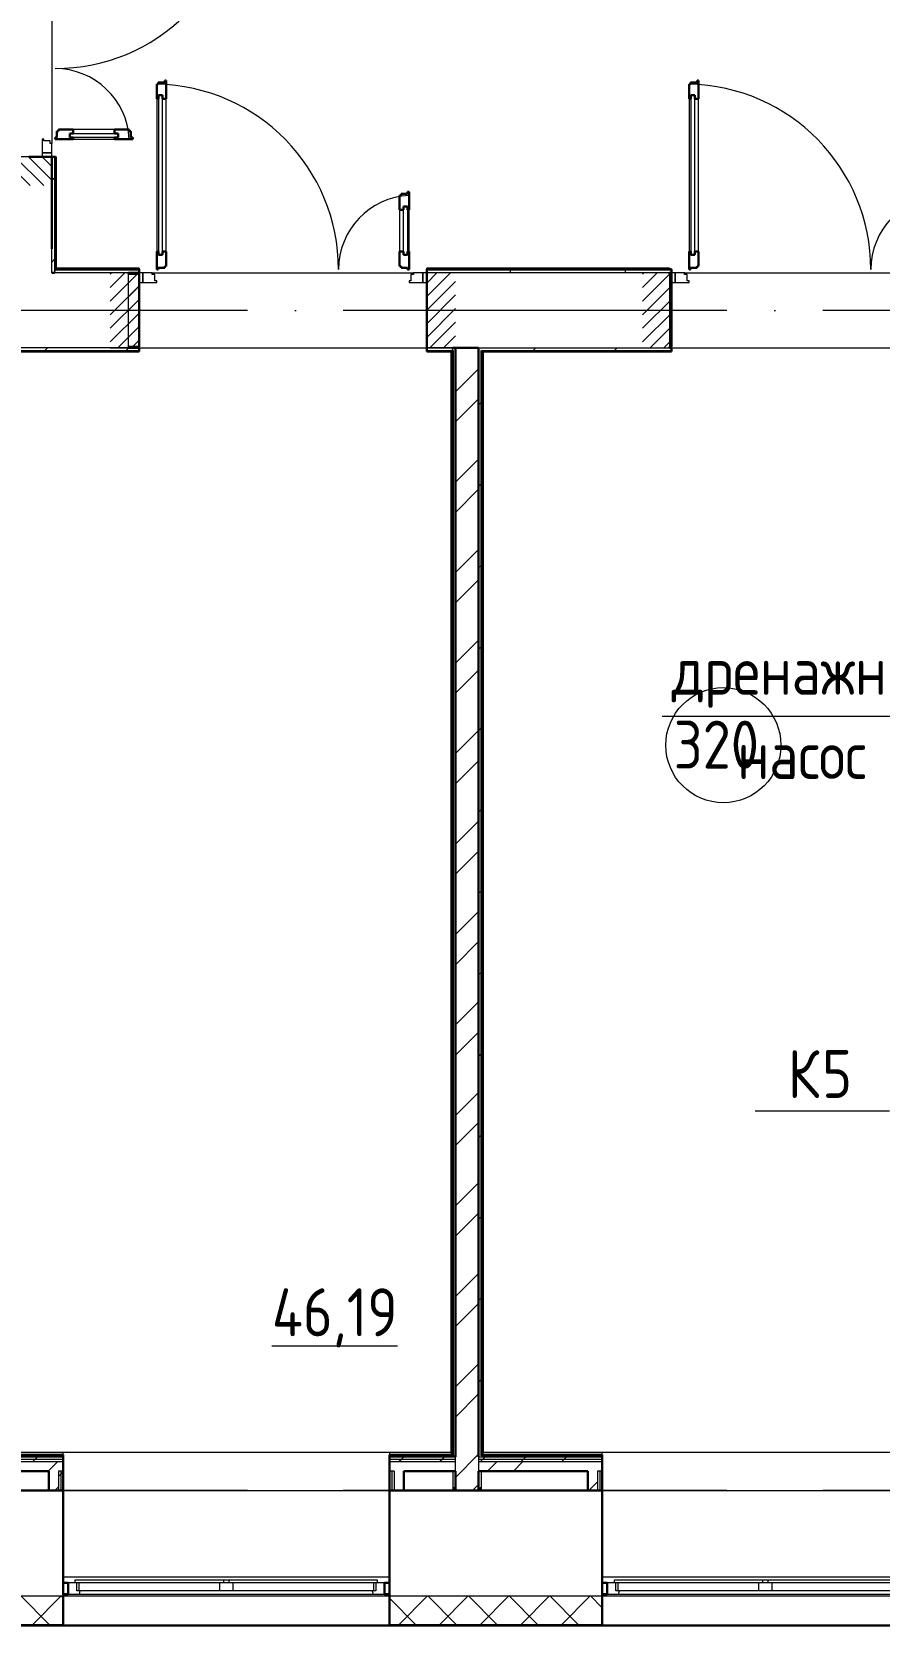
# Model space of a CAD drawing. Header units: millimetres. Extents: x -88595 to 880822, y -1054509 to -148035.
# Drawn here: x 390505 to 394921, y -283559 to -275251 of the extents above; entities that cross this region are included whole.
import ezdxf

# ---------------------------------------------------------------- set-up
doc = ezdxf.new("R2010")
doc.units = ezdxf.units.MM
doc.linetypes.add('ADSK_Линия сетки', pattern=[25, 20, -2.5, 0, -2.5])
doc.linetypes.add('ADSK_Штриховая_ш2 п1_5', pattern=[4.5, 3, -1.5])
for name, color, linetype, lineweight in [('_ Окна', 7, 'Continuous', 30), ('Аннотация', 7, 'Continuous', 20), ('Двери', 7, 'Continuous', 9), ('Марки', 7, 'Continuous', 20), ('Марки помещений', 7, 'Continuous', 20), ('Оборудование', 7, 'Continuous', 18), ('Ограждение', 7, 'Continuous', 9), ('Окна', 7, 'Continuous', 9), ('Оси', 7, 'Continuous', 9), ('Стены внутренние', 7, 'Continuous', 18), ('Стены наружные', 7, 'Continuous', 18), ('Стены штриховка', 7, 'Continuous', 9)]:
    doc.layers.add(name, color=color, linetype=linetype, lineweight=lineweight)
doc.layers.add('Двери открывание', color=7, linetype='Continuous', lineweight=9, true_color=0xc0c0c0)
doc.styles.add('$5$GOST Common', font='GOST_Common.ttf', dxfattribs={"width": 0.9, "height": 250})
doc.styles.add('GOST Common_2', font='GOST_Common.ttf', dxfattribs={"width": 0.9, "height": 350})

# ---------------------------------------------------------------- blocks, each defined once
blk = doc.blocks.new('$0$ADSK_M_Оборудование1 - ADSK_Марка_15-3198495-В_Координация_3 этаж ОВ3')
at = {"layer": 'Марки'}
blk.add_line((-3.5, 0), (3.5, 0), dxfattribs=at)
blk = doc.blocks.new('$0$ADSK_Аннотация_Текст_сВыноской - Текст с выноской-3264166-В_Координация_3 этаж ОВ3')
at = {"layer": 'Аннотация'}
blk.add_line((-8, 0), (8, 0), dxfattribs=at)
blk = doc.blocks.new('3 этаж')
at = {"layer": 'Двери', "lineweight": 18, "true_color": 0xff0000}
h = blk.add_hatch(dxfattribs=at)
h.set_pattern_fill('FP_3', color=1, angle=-90, style=0, pattern_type=2)
h.set_pattern_definition([(315, (402293.9, 651398.86), (35.3553, 35.3553), [])])
h.paths.add_polyline_path([(402098.9, 650373.9), (402488.9, 650373.9), (402488.9, 650523.9), (402098.9, 650523.9)])
h.paths.add_polyline_path([(402098.9, 652173.9), (402098.9, 652023.9), (402488.9, 652023.9), (402488.9, 652173.9)])
h = blk.add_hatch(dxfattribs=at)
h.set_pattern_fill('FP_3', color=1, style=0, pattern_type=2)
h.set_pattern_definition([(45, (403568.9, 649723.86), (-35.3553, 35.3553), [])])
h.paths.add_polyline_path([(404593.9, 649528.9), (404593.9, 649918.9), (404443.9, 649918.9), (404443.9, 649528.9)])
h.paths.add_polyline_path([(402793.9, 649528.9), (402943.9, 649528.9), (402943.9, 649918.9), (402793.9, 649918.9)])
h = blk.add_hatch(dxfattribs=at)
h.set_pattern_fill('FP_3', color=1, style=0, pattern_type=2)
h.set_pattern_definition([(45, (406343.9, 649723.86), (-35.3553, 35.3553), [])])
h.paths.add_polyline_path([(407368.9, 649528.9), (407368.9, 649918.9), (407218.9, 649918.9), (407218.9, 649528.9)])
h.paths.add_polyline_path([(405568.9, 649528.9), (405718.9, 649528.9), (405718.9, 649918.9), (405568.9, 649918.9)])
at = {"layer": '_ Окна'}
for p, q in [((402573.9, 643091.9), (402548.9, 643091.9)), ((402573.9, 643033.9), (402573.9, 643091.9)), ((404248.9, 643091.9), (404223.9, 643091.9)), ((404223.9, 643091.9), (404223.9, 643033.9)), ((405383.9, 643091.9), (405358.9, 643091.9)), ((405383.9, 643033.9), (405383.9, 643091.9)), ((402548.9, 643033.9), (402573.9, 643033.9)), ((404223.9, 643033.9), (404248.9, 643033.9)), ((405358.9, 643033.9), (405383.9, 643033.9))]:
    blk.add_line(p, q, dxfattribs=at)
at = {"layer": '_ Окна', "lineweight": 18}
for p, q in [((402611.9, 643091.9), (402573.9, 643091.9)), ((402573.9, 643091.9), (402573.9, 643033.9)), ((402619.9, 643050.9), (402619.9, 643091.9)), ((404177.9, 643091.9), (404177.9, 643050.9)), ((404223.9, 643091.9), (404185.9, 643091.9)), ((404223.9, 643033.9), (404223.9, 643091.9)), ((405421.9, 643091.9), (405383.9, 643091.9)), ((405383.9, 643091.9), (405383.9, 643033.9)), ((405429.9, 643050.9), (405429.9, 643091.9)), ((402573.9, 643033.9), (402633.3, 643033.9)), ((402631.9, 643050.9), (402619.9, 643050.9)), ((402633.3, 643033.9), (402637.9, 643050.9)), ((404159.9, 643050.9), (404164.5, 643033.9)), ((404164.5, 643033.9), (404223.9, 643033.9)), ((404177.9, 643050.9), (404165.9, 643050.9)), ((405383.9, 643033.9), (405443.3, 643033.9)), ((405441.9, 643050.9), (405429.9, 643050.9)), ((405443.3, 643033.9), (405447.9, 643050.9))]:
    blk.add_line(p, q, dxfattribs=at)
at = {"layer": 'Двери', "lineweight": 30}
for p, q in [((403043.9, 650902.9), (403035.9, 650902.9)), ((403035.9, 650902.9), (403035.9, 650826.9)), ((403077.9, 650911.9), (403043.9, 650911.9)), ((403043.9, 650911.9), (403043.9, 650902.9)), ((403085.9, 650920.9), (403077.9, 650920.9)), ((403077.9, 650920.9), (403077.9, 650911.9)), ((403085.9, 650826.9), (403085.9, 650920.9)), ((405818.9, 650902.9), (405810.9, 650902.9)), ((405810.9, 650902.9), (405810.9, 650826.9)), ((405852.9, 650911.9), (405818.9, 650911.9)), ((405818.9, 650911.9), (405818.9, 650902.9)), ((405860.9, 650920.9), (405852.9, 650920.9)), ((405852.9, 650920.9), (405852.9, 650911.9)), ((405860.9, 650826.9), (405860.9, 650920.9)), ((403044.9, 650826.9), (403035.9, 650826.9)), ((403044.9, 650844.9), (403044.9, 650826.9)), ((403065.9, 650844.9), (403044.9, 650844.9)), ((403065.9, 650826.9), (403065.9, 650844.9)), ((403085.9, 650826.9), (403065.9, 650826.9)), ((405819.9, 650826.9), (405810.9, 650826.9)), ((405819.9, 650844.9), (405819.9, 650826.9)), ((405840.9, 650844.9), (405819.9, 650844.9)), ((405840.9, 650826.9), (405840.9, 650844.9)), ((405860.9, 650826.9), (405840.9, 650826.9)), ((402515.9, 650623.9), (402506.9, 650623.9)), ((402506.9, 650623.9), (402506.9, 650615.9)), ((402506.9, 650615.9), (402600.9, 650615.9)), ((402515.9, 650657.9), (402515.9, 650623.9)), ((402524.9, 650657.9), (402515.9, 650657.9)), ((402600.9, 650665.9), (402524.9, 650665.9)), ((402524.9, 650665.9), (402524.9, 650657.9)), ((402600.9, 650645.9), (402582.9, 650645.9)), ((402582.9, 650645.9), (402582.9, 650624.9)), ((402582.9, 650624.9), (402600.9, 650624.9)), ((402600.9, 650665.9), (402600.9, 650645.9)), ((402600.9, 650624.9), (402600.9, 650615.9)), ((402892.9, 650665.9), (402816.9, 650665.9)), ((402816.9, 650665.9), (402816.9, 650645.9)), ((402816.9, 650645.9), (402834.9, 650645.9)), ((402816.9, 650624.9), (402816.9, 650615.9)), ((402834.9, 650624.9), (402816.9, 650624.9)), ((402816.9, 650615.9), (402910.9, 650615.9)), ((402834.9, 650645.9), (402834.9, 650624.9)), ((402892.9, 650657.9), (402892.9, 650665.9)), ((402901.9, 650657.9), (402892.9, 650657.9)), ((402901.9, 650623.9), (402901.9, 650657.9)), ((402910.9, 650623.9), (402901.9, 650623.9)), ((402910.9, 650615.9), (402910.9, 650623.9)), ((404309.9, 650322.9), (404301.9, 650322.9)), ((404301.9, 650322.9), (404301.9, 650246.9)), ((404343.9, 650331.9), (404309.9, 650331.9)), ((404309.9, 650331.9), (404309.9, 650322.9)), ((404351.9, 650340.9), (404343.9, 650340.9)), ((404343.9, 650340.9), (404343.9, 650331.9)), ((404351.9, 650246.9), (404351.9, 650340.9)), ((404301.9, 650246.9), (404321.9, 650246.9)), ((404321.9, 650246.9), (404321.9, 650264.9)), ((404321.9, 650264.9), (404342.9, 650264.9)), ((404342.9, 650264.9), (404342.9, 650246.9)), ((404342.9, 650246.9), (404351.9, 650246.9)), ((403035.9, 650030.9), (403035.9, 649936.9)), ((403044.9, 650030.9), (403035.9, 650030.9)), ((403044.9, 650012.9), (403044.9, 650030.9)), ((403065.9, 650030.9), (403065.9, 650012.9)), ((403085.9, 650030.9), (403065.9, 650030.9)), ((403085.9, 649954.9), (403085.9, 650030.9)), ((404301.9, 650030.9), (404301.9, 649954.9)), ((404301.9, 650030.9), (404321.9, 650030.9)), ((404321.9, 650030.9), (404321.9, 650012.9)), ((404342.9, 650030.9), (404351.9, 650030.9)), ((404342.9, 650012.9), (404342.9, 650030.9)), ((404351.9, 649936.9), (404351.9, 650030.9)), ((405810.9, 650030.9), (405810.9, 649936.9)), ((405819.9, 650030.9), (405810.9, 650030.9)), ((405819.9, 650012.9), (405819.9, 650030.9)), ((405840.9, 650030.9), (405840.9, 650012.9)), ((405860.9, 650030.9), (405840.9, 650030.9)), ((405860.9, 649954.9), (405860.9, 650030.9)), ((403065.9, 650012.9), (403044.9, 650012.9)), ((403077.9, 649945.9), (403077.9, 649954.9)), ((403077.9, 649954.9), (403085.9, 649954.9)), ((404301.9, 649954.9), (404309.9, 649954.9)), ((404309.9, 649954.9), (404309.9, 649945.9)), ((404321.9, 650012.9), (404342.9, 650012.9)), ((405840.9, 650012.9), (405819.9, 650012.9)), ((405852.9, 649945.9), (405852.9, 649954.9)), ((405852.9, 649954.9), (405860.9, 649954.9)), ((403035.9, 649936.9), (403043.9, 649936.9)), ((403043.9, 649936.9), (403043.9, 649945.9)), ((403043.9, 649945.9), (403077.9, 649945.9)), ((404309.9, 649945.9), (404343.9, 649945.9)), ((404343.9, 649945.9), (404343.9, 649936.9)), ((404343.9, 649936.9), (404351.9, 649936.9)), ((405810.9, 649936.9), (405818.9, 649936.9)), ((405818.9, 649936.9), (405818.9, 649945.9)), ((405818.9, 649945.9), (405852.9, 649945.9))]:
    blk.add_line(p, q, dxfattribs=at)
at = {"layer": 'Двери'}
for p, q in [((403035.9, 650826.9), (403035.9, 650030.9)), ((403044.9, 650844.9), (403044.9, 650012.9)), ((403065.9, 650844.9), (403044.9, 650844.9)), ((403065.9, 650012.9), (403065.9, 650844.9)), ((403085.9, 650030.9), (403085.9, 650826.9)), ((405810.9, 650826.9), (405810.9, 650030.9)), ((405819.9, 650844.9), (405819.9, 650012.9)), ((405840.9, 650844.9), (405819.9, 650844.9)), ((405840.9, 650012.9), (405840.9, 650844.9)), ((405860.9, 650030.9), (405860.9, 650826.9)), ((402446.9, 650615.9), (402438.9, 650615.9)), ((402438.9, 650615.9), (402438.9, 650543.9)), ((402446.9, 650606.9), (402446.9, 650615.9)), ((402582.9, 650645.9), (402834.9, 650645.9)), ((402582.9, 650624.9), (402582.9, 650645.9)), ((402834.9, 650624.9), (402582.9, 650624.9)), ((402816.9, 650665.9), (402600.9, 650665.9)), ((402600.9, 650615.9), (402816.9, 650615.9)), ((402834.9, 650645.9), (402834.9, 650624.9)), ((402488.9, 650543.9), (402438.9, 650543.9)), ((402438.9, 650543.9), (402438.9, 650523.9)), ((402438.9, 650543.9), (402488.9, 650543.9)), ((402480.9, 650606.9), (402446.9, 650606.9)), ((402480.9, 650592.9), (402480.9, 650606.9)), ((402488.9, 650592.9), (402480.9, 650592.9)), ((402488.9, 650543.9), (402488.9, 650592.9)), ((402488.9, 650523.9), (402488.9, 650543.9)), ((402438.9, 650523.9), (402488.9, 650523.9)), ((404301.9, 650246.9), (404301.9, 650030.9)), ((404321.9, 650012.9), (404321.9, 650264.9)), ((404321.9, 650264.9), (404342.9, 650264.9)), ((404342.9, 650264.9), (404342.9, 650012.9)), ((404351.9, 650030.9), (404351.9, 650246.9)), ((403044.9, 650012.9), (403065.9, 650012.9)), ((404342.9, 650012.9), (404321.9, 650012.9)), ((405819.9, 650012.9), (405840.9, 650012.9)), ((402943.9, 649918.9), (402943.9, 649868.9)), ((402963.9, 649918.9), (402943.9, 649918.9)), ((402943.9, 649868.9), (402963.9, 649868.9)), ((402963.9, 649868.9), (402963.9, 649918.9)), ((403012.9, 649918.9), (402963.9, 649918.9)), ((402963.9, 649918.9), (402963.9, 649868.9)), ((402963.9, 649868.9), (403035.9, 649868.9)), ((403012.9, 649910.9), (403012.9, 649918.9)), ((403026.9, 649910.9), (403012.9, 649910.9)), ((403026.9, 649876.9), (403026.9, 649910.9)), ((403035.9, 649876.9), (403026.9, 649876.9)), ((403035.9, 649868.9), (403035.9, 649876.9)), ((404360.9, 649876.9), (404351.9, 649876.9)), ((404351.9, 649876.9), (404351.9, 649868.9)), ((404351.9, 649868.9), (404423.9, 649868.9)), ((404374.9, 649910.9), (404360.9, 649910.9)), ((404360.9, 649910.9), (404360.9, 649876.9)), ((404374.9, 649918.9), (404374.9, 649910.9)), ((404423.9, 649918.9), (404374.9, 649918.9)), ((404443.9, 649918.9), (404423.9, 649918.9)), ((404423.9, 649918.9), (404423.9, 649868.9)), ((404423.9, 649868.9), (404423.9, 649918.9)), ((404423.9, 649868.9), (404443.9, 649868.9)), ((404443.9, 649868.9), (404443.9, 649918.9)), ((405718.9, 649918.9), (405718.9, 649868.9)), ((405738.9, 649918.9), (405718.9, 649918.9)), ((405718.9, 649868.9), (405738.9, 649868.9)), ((405738.9, 649868.9), (405738.9, 649918.9)), ((405787.9, 649918.9), (405738.9, 649918.9)), ((405738.9, 649918.9), (405738.9, 649868.9)), ((405738.9, 649868.9), (405810.9, 649868.9)), ((405787.9, 649910.9), (405787.9, 649918.9)), ((405801.9, 649910.9), (405787.9, 649910.9)), ((405801.9, 649876.9), (405801.9, 649910.9)), ((405810.9, 649876.9), (405801.9, 649876.9)), ((405810.9, 649868.9), (405810.9, 649876.9))]:
    blk.add_line(p, q, dxfattribs=at)
at = {"layer": 'Двери', "linetype": 'ADSK_Штриховая_ш2 п1_5'}
for p, q in [((402488.9, 650523.9), (402098.9, 650523.9)), ((402488.9, 650373.9), (402488.9, 650523.9)), ((402943.9, 649918.9), (402793.9, 649918.9)), ((402943.9, 649528.9), (402943.9, 649918.9)), ((404593.9, 649918.9), (404443.9, 649918.9)), ((404443.9, 649918.9), (404443.9, 649528.9)), ((405718.9, 649918.9), (405568.9, 649918.9)), ((405718.9, 649528.9), (405718.9, 649918.9)), ((402793.9, 649528.9), (402943.9, 649528.9)), ((404443.9, 649528.9), (404593.9, 649528.9)), ((405568.9, 649528.9), (405718.9, 649528.9))]:
    blk.add_line(p, q, dxfattribs=at)
at = {"layer": 'Двери открывание'}
for centre, radius, start, end in [((402506.9, 651949.9), 966, 270, 358.93231), ((402506.9, 650597.9), 386, 2.67279, 90), ((403017.9, 649936.9), 966, 0, 88.93231), ((405792.9, 649936.9), 966, 0, 88.93231), ((404369.9, 649936.9), 386, 92.67279, 180), ((407144.9, 649936.9), 386, 92.67279, 180)]:
    blk.add_arc(centre, radius, start, end, dxfattribs=at)
at = {"layer": 'Марки помещений'}
blk.add_circle((405990, 647457.7), 300, dxfattribs=at)
at = {"layer": 'Ограждение'}
for p, q in [((402508.9, 650523.9), (402513.9, 650523.9)), ((402513.9, 649943.9), (402513.9, 650523.9)), ((402513.9, 649943.9), (402508.9, 649938.9)), ((402943.9, 649943.9), (402513.9, 649943.9)), ((402943.9, 649943.9), (402943.9, 649938.9)), ((404443.9, 649938.9), (404443.9, 649943.9)), ((405708.9, 649943.9), (404443.9, 649943.9)), ((405708.9, 649943.9), (405708.9, 649938.9)), ((404568.9, 649509.1), (404568.9, 643773.9)), ((404738.9, 643773.9), (404738.9, 649508.9)), ((396791.9, 643773.9), (404573.9, 643773.9)), ((402548.9, 643758.9), (402548.9, 643773.9)), ((402548.9, 643773.9), (404248.9, 643773.9)), ((404248.9, 643773.9), (404248.9, 643758.9)), ((404733.9, 643773.9), (412928.9, 643773.9)), ((405358.9, 643758.9), (405358.9, 643773.9)), ((405358.9, 643773.9), (407058.9, 643773.9)), ((404578.9, 643673.9), (404578.9, 643573.9)), ((404728.9, 643573.9), (404728.9, 643673.9)), ((402548.9, 643573.9), (404248.9, 643573.9)), ((405358.9, 643573.9), (407058.9, 643573.9)), ((402548.9, 643123.9), (404248.9, 643123.9)), ((405358.9, 643123.9), (407058.9, 643123.9))]:
    blk.add_line(p, q, dxfattribs=at)
at = {"layer": 'Окна'}
for p, q in [((402611.9, 643108.9), (403383.9, 643108.9)), ((402611.9, 643091.9), (402611.9, 643108.9)), ((403383.9, 643091.9), (402611.9, 643091.9)), ((402631.9, 643050.9), (402631.9, 643091.9)), ((403363.9, 643091.9), (403363.9, 643050.9)), ((403383.9, 643108.9), (403413.9, 643108.9)), ((403383.9, 643108.9), (403383.9, 643091.9)), ((403413.9, 643091.9), (403383.9, 643091.9)), ((403413.9, 643108.9), (404185.9, 643108.9)), ((403413.9, 643091.9), (403413.9, 643108.9)), ((404185.9, 643091.9), (403413.9, 643091.9)), ((403433.9, 643050.9), (403433.9, 643091.9)), ((404165.9, 643091.9), (404165.9, 643050.9)), ((404185.9, 643108.9), (404185.9, 643091.9)), ((405421.9, 643108.9), (406193.9, 643108.9)), ((405421.9, 643091.9), (405421.9, 643108.9)), ((406193.9, 643091.9), (405421.9, 643091.9)), ((405441.9, 643050.9), (405441.9, 643091.9)), ((406173.9, 643091.9), (406173.9, 643050.9)), ((406193.9, 643108.9), (406223.9, 643108.9)), ((406193.9, 643108.9), (406193.9, 643091.9)), ((406223.9, 643091.9), (406193.9, 643091.9)), ((406223.9, 643108.9), (406995.9, 643108.9)), ((406223.9, 643091.9), (406223.9, 643108.9)), ((406995.9, 643091.9), (406223.9, 643091.9)), ((406243.9, 643050.9), (406243.9, 643091.9)), ((403363.9, 643050.9), (402631.9, 643050.9)), ((402633.3, 643033.9), (404164.5, 643033.9)), ((403433.9, 643050.9), (403363.9, 643050.9)), ((404165.9, 643050.9), (403433.9, 643050.9)), ((406173.9, 643050.9), (405441.9, 643050.9)), ((405443.3, 643033.9), (406974.5, 643033.9)), ((406243.9, 643050.9), (406173.9, 643050.9)), ((406975.9, 643050.9), (406243.9, 643050.9))]:
    blk.add_line(p, q, dxfattribs=at)
at = {"layer": 'Оси', "linetype": 'ADSK_Линия сетки', "ltscale": 100}
for p, q in [((466011.2, 649723.9), (389071.6, 649723.9)), ((466011.2, 643573.9), (389071.6, 643573.9))]:
    blk.add_line(p, q, dxfattribs=at)
at = {"layer": 'Стены внутренние'}
for p, q in [((402488.9, 651954.9), (402488.9, 650592.9)), ((402488.9, 649918.9), (402488.9, 650043.9)), ((402888.9, 649918.9), (402503.9, 649918.9)), ((402888.9, 649533.9), (402888.9, 649913.9)), ((403012.9, 649918.9), (404374.9, 649918.9)), ((405708.9, 649918.9), (404443.9, 649918.9)), ((405787.9, 649918.9), (407149.9, 649918.9)), ((402943.9, 649528.9), (404578.9, 649528.9)), ((404713.9, 649528.9), (405708.9, 649528.9)), ((405718.9, 649528.9), (407218.9, 649528.9)), ((395593.9, 643023.9), (423898.9, 643023.9)), ((404248.9, 642871.9), (402548.9, 642871.9)), ((407058.9, 642871.9), (405358.9, 642871.9))]:
    blk.add_line(p, q, dxfattribs=at)
at = {"layer": 'Стены внутренние', "lineweight": 30}
for p, q in [((402488.9, 650523.9), (402368.9, 650523.9)), ((402488.9, 650043.9), (402488.9, 650523.9)), ((402503.9, 649918.9), (402488.9, 649918.9)), ((402888.9, 649913.9), (402888.9, 649918.9)), ((404443.9, 649918.9), (404443.9, 649528.9)), ((405708.9, 649913.9), (405708.9, 649918.9)), ((402888.9, 649528.9), (402888.9, 649533.9)), ((405708.9, 649528.9), (405708.9, 649533.9)), ((404578.9, 649528.9), (404593.9, 649528.9)), ((402473.9, 643573.9), (401493.9, 643573.9)), ((402548.9, 642871.9), (402548.9, 643573.9)), ((404248.9, 643573.9), (404248.9, 642871.9)), ((404593.9, 643573.9), (404323.9, 643573.9)), ((405283.9, 643573.9), (404713.9, 643573.9)), ((405358.9, 642871.9), (405358.9, 643573.9)), ((401418.9, 642871.9), (402548.9, 642871.9)), ((404248.9, 642871.9), (405358.9, 642871.9))]:
    blk.add_line(p, q, dxfattribs=at)
at = {"layer": 'Стены внутренние', "linetype": 'Continuous', "lineweight": 9}
for p, q in [((402477.8, 642873.9), (402327.8, 643023.9)), ((402388.3, 642873.9), (402538.3, 643023.9)), ((402548.9, 643014.9), (402539.9, 643023.9)), ((404387, 642873.9), (404248.9, 643011.9)), ((404297.5, 642873.9), (404447.5, 643023.9)), ((404599.1, 642873.9), (404449.1, 643023.9)), ((404509.6, 642873.9), (404659.6, 643023.9)), ((404811.2, 642873.9), (404661.2, 643023.9)), ((404721.8, 642873.9), (404871.8, 643023.9)), ((405023.4, 642873.9), (404873.4, 643023.9)), ((404933.9, 642873.9), (405083.9, 643023.9)), ((405235.5, 642873.9), (405085.5, 643023.9)), ((405146, 642873.9), (405296, 643023.9)), ((405358.9, 642962.6), (405297.6, 643023.9)), ((404445.3, 642871.9), (404444.2, 642873.9)), ((404797.3, 642871.9), (404796.1, 642873.9)), ((405011.2, 642873.9), (405010.1, 642871.9))]:
    blk.add_line(p, q, dxfattribs=at)
at = {"layer": 'Стены наружные', "lineweight": 30}
for p, q in [((402508.9, 650523.9), (402488.9, 650523.9)), ((402508.9, 649938.9), (402508.9, 650523.9)), ((402508.9, 649933.9), (402503.9, 649933.9)), ((402943.9, 649938.9), (402508.9, 649938.9)), ((402888.9, 649918.9), (402943.9, 649918.9)), ((402943.9, 649913.9), (402888.9, 649913.9)), ((402943.9, 649918.9), (402943.9, 649938.9)), ((402943.9, 649533.9), (402943.9, 649913.9)), ((404443.9, 649938.9), (404443.9, 649918.9)), ((405718.9, 649938.9), (404443.9, 649938.9)), ((405708.9, 649918.9), (405718.9, 649918.9)), ((405718.9, 649913.9), (405708.9, 649913.9)), ((405718.9, 649918.9), (405718.9, 649938.9)), ((405718.9, 649533.9), (405718.9, 649913.9)), ((402888.9, 649533.9), (402943.9, 649533.9)), ((405708.9, 649533.9), (405718.9, 649533.9)), ((396791.9, 649508.9), (402943.9, 649508.9)), ((402943.9, 649528.9), (402888.9, 649528.9)), ((402943.9, 649508.9), (402943.9, 649528.9)), ((404443.9, 649528.9), (404443.9, 649508.9)), ((404443.9, 649508.9), (404573.9, 649508.9)), ((404573.9, 649508.9), (404573.9, 643758.9)), ((404578.9, 649513.9), (404578.9, 643753.9)), ((404593.9, 649528.9), (404593.9, 643748.9)), ((404713.9, 649528.9), (404593.9, 649528.9)), ((404713.9, 643748.9), (404713.9, 649528.9)), ((404728.9, 643753.9), (404728.9, 649513.9)), ((404733.9, 649508.9), (405718.9, 649508.9)), ((404733.9, 643758.9), (404733.9, 649508.9)), ((405718.9, 649528.9), (405708.9, 649528.9)), ((405718.9, 649508.9), (405718.9, 649528.9)), ((402548.9, 643758.9), (401418.9, 643758.9)), ((402548.9, 643573.9), (402548.9, 643758.9)), ((404248.9, 643758.9), (404248.9, 643573.9)), ((404573.9, 643758.9), (404248.9, 643758.9)), ((404578.9, 643753.9), (404573.9, 643753.9)), ((405358.9, 643758.9), (404733.9, 643758.9)), ((405358.9, 643573.9), (405358.9, 643758.9)), ((401493.9, 643673.9), (402473.9, 643673.9)), ((402473.9, 643673.9), (402473.9, 643573.9)), ((404323.9, 643673.9), (404593.9, 643673.9)), ((404323.9, 643573.9), (404323.9, 643673.9)), ((404593.9, 643673.9), (404593.9, 643573.9)), ((404713.9, 643573.9), (404713.9, 643673.9)), ((404713.9, 643673.9), (405283.9, 643673.9)), ((405283.9, 643673.9), (405283.9, 643573.9)), ((402473.9, 643573.9), (402548.9, 643573.9)), ((404248.9, 643573.9), (404323.9, 643573.9)), ((404593.9, 643573.9), (404713.9, 643573.9)), ((405283.9, 643573.9), (405358.9, 643573.9))]:
    blk.add_line(p, q, dxfattribs=at)
at = {"layer": 'Стены наружные', "linetype": 'Continuous', "lineweight": 9}
for p, q in [((402503.9, 650484.8), (402508.9, 650489.8)), ((402488.9, 650399.1), (402503.9, 650414.1)), ((402503.9, 650414.1), (402508.9, 650419.1)), ((402503.9, 650343.4), (402508.9, 650348.4)), ((402503.9, 650272.6), (402508.9, 650277.6)), ((402503.9, 650201.9), (402508.9, 650206.9)), ((402503.9, 650131.2), (402508.9, 650136.2)), ((402503.9, 650060.5), (402508.9, 650065.5)), ((402488.9, 649974.8), (402503.9, 649989.8)), ((402503.9, 649989.8), (402508.9, 649994.8)), ((402518.7, 649933.9), (402523.7, 649938.9)), ((402589.4, 649933.9), (402594.4, 649938.9)), ((402660.1, 649933.9), (402665.1, 649938.9)), ((402730.8, 649933.9), (402735.8, 649938.9)), ((402801.5, 649933.9), (402806.5, 649938.9)), ((402872.2, 649933.9), (402877.2, 649938.9)), ((402942.9, 649933.9), (402943.9, 649934.8)), ((404498.6, 649933.9), (404503.6, 649938.9)), ((404569.3, 649933.9), (404574.3, 649938.9)), ((404640, 649933.9), (404645, 649938.9)), ((404710.7, 649933.9), (404715.7, 649938.9)), ((404781.4, 649933.9), (404786.4, 649938.9)), ((404852.1, 649933.9), (404857.1, 649938.9)), ((404879.9, 649918.9), (404879.9, 649933.9)), ((404922.8, 649933.9), (404927.8, 649938.9)), ((404993.5, 649933.9), (404998.5, 649938.9)), ((405064.3, 649933.9), (405069.3, 649938.9)), ((405135, 649933.9), (405140, 649938.9)), ((405205.7, 649933.9), (405210.7, 649938.9)), ((405276.4, 649933.9), (405281.4, 649938.9)), ((405347.1, 649933.9), (405352.1, 649938.9)), ((405417.8, 649933.9), (405422.8, 649938.9)), ((405479.9, 649918.9), (405479.9, 649933.9)), ((405488.5, 649933.9), (405493.5, 649938.9)), ((405559.2, 649933.9), (405564.2, 649938.9)), ((405629.9, 649933.9), (405634.9, 649938.9)), ((405700.7, 649933.9), (405705.7, 649938.9)), ((402888.9, 649795), (402943.9, 649850)), ((405708.9, 649786.2), (405718.9, 649796.2)), ((405708.9, 649786.2), (405718.9, 649796.2)), ((402942.1, 649533.9), (402943.9, 649535.7)), ((402447.2, 649508.9), (402452.2, 649513.9)), ((402452.2, 649513.9), (402467.2, 649528.9)), ((402517.9, 649508.9), (402522.9, 649513.9)), ((402588.6, 649508.9), (402593.6, 649513.9)), ((402659.4, 649508.9), (402664.4, 649513.9)), ((402730.1, 649508.9), (402735.1, 649513.9)), ((402800.8, 649508.9), (402805.8, 649513.9)), ((402871.5, 649508.9), (402876.5, 649513.9)), ((402876.5, 649513.9), (402891.5, 649528.9)), ((402942.2, 649508.9), (402943.9, 649510.6)), ((404497.8, 649508.9), (404502.8, 649513.9)), ((404568.5, 649508.9), (404573.5, 649513.9)), ((404573.5, 649513.9), (404578.9, 649519.2)), ((404728.9, 649457.1), (404733.9, 649462.1)), ((404780.7, 649508.9), (404785.7, 649513.9)), ((404851.4, 649508.9), (404856.4, 649513.9)), ((404922.1, 649508.9), (404927.1, 649513.9)), ((404992.8, 649508.9), (404997.8, 649513.9)), ((404997.8, 649513.9), (405012.8, 649528.9)), ((405063.5, 649508.9), (405068.5, 649513.9)), ((405134.2, 649508.9), (405139.2, 649513.9)), ((405204.9, 649508.9), (405209.9, 649513.9)), ((405275.7, 649508.9), (405280.7, 649513.9)), ((405346.4, 649508.9), (405351.4, 649513.9)), ((405417.1, 649508.9), (405422.1, 649513.9)), ((405422.1, 649513.9), (405437.1, 649528.9)), ((405487.8, 649508.9), (405492.8, 649513.9)), ((405558.5, 649508.9), (405563.5, 649513.9)), ((405629.2, 649508.9), (405634.2, 649513.9)), ((405699.9, 649508.9), (405704.9, 649513.9)), ((404573.9, 649443.5), (404578.9, 649448.5)), ((404573.9, 649372.8), (404578.9, 649377.8)), ((404593.9, 649299.8), (404713.9, 649419.8)), ((404728.9, 649386.4), (404733.9, 649391.4)), ((404573.9, 649302.1), (404578.9, 649307.1)), ((404728.9, 649315.7), (404733.9, 649320.7)), ((404573.9, 649231.4), (404578.9, 649236.4)), ((404593.9, 649142.7), (404713.9, 649262.7)), ((404713.9, 649230), (404728.9, 649245)), ((404728.9, 649245), (404733.9, 649250)), ((404573.9, 649160.7), (404578.9, 649165.7)), ((404728.9, 649174.2), (404733.9, 649179.2)), ((404573.9, 649090), (404578.9, 649095)), ((404728.9, 649103.5), (404733.9, 649108.5)), ((404728.9, 649032.8), (404733.9, 649037.8)), ((404573.9, 649019.2), (404578.9, 649024.2)), ((404573.9, 648948.5), (404578.9, 648953.5)), ((404728.9, 648962.1), (404733.9, 648967.1)), ((404573.9, 648877.8), (404578.9, 648882.8)), ((404593.9, 648828.3), (404713.9, 648948.3)), ((404728.9, 648891.4), (404733.9, 648896.4)), ((404573.9, 648807.1), (404578.9, 648812.1)), ((404593.9, 648671.2), (404713.9, 648791.2)), ((404713.9, 648805.7), (404728.9, 648820.7)), ((404728.9, 648820.7), (404733.9, 648825.7)), ((404573.9, 648736.4), (404578.9, 648741.4)), ((404728.9, 648750), (404733.9, 648755)), ((404573.9, 648665.7), (404578.9, 648670.7)), ((404728.9, 648679.3), (404733.9, 648684.3)), ((404573.9, 648595), (404578.9, 648600)), ((404728.9, 648608.6), (404733.9, 648613.6)), ((404728.9, 648537.8), (404733.9, 648542.8)), ((404573.9, 648524.3), (404578.9, 648529.3)), ((404573.9, 648453.6), (404578.9, 648458.6)), ((404593.9, 648356.9), (404713.9, 648476.9)), ((404728.9, 648467.1), (404733.9, 648472.1)), ((404573.9, 648382.8), (404578.9, 648387.8)), ((404713.9, 648381.4), (404728.9, 648396.4)), ((404728.9, 648396.4), (404733.9, 648401.4)), ((404573.9, 648312.1), (404578.9, 648317.1)), ((404593.9, 648199.7), (404713.9, 648319.7)), ((404728.9, 648325.7), (404733.9, 648330.7)), ((404573.9, 648241.4), (404578.9, 648246.4)), ((404728.9, 648255), (404733.9, 648260)), ((404573.9, 648170.7), (404578.9, 648175.7)), ((404728.9, 648184.3), (404733.9, 648189.3)), ((404573.9, 648100), (404578.9, 648105)), ((404728.9, 648113.6), (404733.9, 648118.6)), ((404728.9, 648042.9), (404733.9, 648047.9)), ((404573.9, 648029.3), (404578.9, 648034.3)), ((404573.9, 647958.6), (404578.9, 647963.6)), ((404593.9, 647885.4), (404713.9, 648005.4)), ((404713.9, 647957.2), (404728.9, 647972.2)), ((404728.9, 647972.2), (404733.9, 647977.2)), ((404573.9, 647887.9), (404578.9, 647892.9)), ((404728.9, 647901.4), (404733.9, 647906.4)), ((404573.9, 647817.2), (404578.9, 647822.2)), ((404593.9, 647728.3), (404713.9, 647848.3)), ((404728.9, 647830.7), (404733.9, 647835.7)), ((404573.9, 647746.4), (404578.9, 647751.4)), ((404728.9, 647760), (404733.9, 647765)), ((404573.9, 647675.7), (404578.9, 647680.7)), ((404728.9, 647689.3), (404733.9, 647694.3)), ((404728.9, 647618.6), (404733.9, 647623.6)), ((404573.9, 647605), (404578.9, 647610)), ((404573.9, 647534.3), (404578.9, 647539.3)), ((404713.9, 647532.9), (404728.9, 647547.9)), ((404728.9, 647547.9), (404733.9, 647552.9)), ((404573.9, 647463.6), (404578.9, 647468.6)), ((404593.9, 647414), (404713.9, 647534)), ((404728.9, 647477.2), (404733.9, 647482.2)), ((404573.9, 647392.9), (404578.9, 647397.9)), ((404593.9, 647256.8), (404713.9, 647376.8)), ((404728.9, 647406.5), (404733.9, 647411.5)), ((404573.9, 647322.2), (404578.9, 647327.2)), ((404728.9, 647335.8), (404733.9, 647340.8)), ((404573.9, 647251.5), (404578.9, 647256.5)), ((404728.9, 647265.1), (404733.9, 647270.1)), ((404573.9, 647180.8), (404578.9, 647185.8)), ((404713.9, 647108.6), (404728.9, 647123.6)), ((404728.9, 647194.3), (404733.9, 647199.3)), ((404728.9, 647123.6), (404733.9, 647128.6)), ((404573.9, 647110.1), (404578.9, 647115.1)), ((404573.9, 647039.3), (404578.9, 647044.3)), ((404593.9, 646942.5), (404713.9, 647062.5)), ((404728.9, 647052.9), (404733.9, 647057.9)), ((404573.9, 646968.6), (404578.9, 646973.6)), ((404728.9, 646982.2), (404733.9, 646987.2)), ((404573.9, 646897.9), (404578.9, 646902.9)), ((404593.9, 646785.3), (404713.9, 646905.3)), ((404728.9, 646911.5), (404733.9, 646916.5)), ((404573.9, 646827.2), (404578.9, 646832.2)), ((404728.9, 646840.8), (404733.9, 646845.8)), ((404573.9, 646756.5), (404578.9, 646761.5)), ((404728.9, 646770.1), (404733.9, 646775.1)), ((404573.9, 646685.8), (404578.9, 646690.8)), ((404713.9, 646684.4), (404728.9, 646699.4)), ((404728.9, 646699.4), (404733.9, 646704.4)), ((404728.9, 646628.7), (404733.9, 646633.7)), ((404573.9, 646615.1), (404578.9, 646620.1)), ((404573.9, 646544.4), (404578.9, 646549.4)), ((404593.9, 646471), (404713.9, 646591)), ((404728.9, 646557.9), (404733.9, 646562.9)), ((404573.9, 646473.7), (404578.9, 646478.7)), ((404728.9, 646487.2), (404733.9, 646492.2)), ((404573.9, 646402.9), (404578.9, 646407.9)), ((404593.9, 646313.9), (404713.9, 646433.9)), ((404728.9, 646416.5), (404733.9, 646421.5)), ((404573.9, 646332.2), (404578.9, 646337.2)), ((404728.9, 646345.8), (404733.9, 646350.8)), ((404573.9, 646261.5), (404578.9, 646266.5)), ((404713.9, 646260.1), (404728.9, 646275.1)), ((404728.9, 646275.1), (404733.9, 646280.1)), ((404728.9, 646204.4), (404733.9, 646209.4)), ((404573.9, 646190.8), (404578.9, 646195.8)), ((404728.9, 646133.7), (404733.9, 646138.7)), ((404573.9, 646120.1), (404578.9, 646125.1)), ((404573.9, 646049.4), (404578.9, 646054.4)), ((404593.9, 645999.6), (404713.9, 646119.6)), ((404728.9, 646063), (404733.9, 646068)), ((404573.9, 645978.7), (404578.9, 645983.7)), ((404593.9, 645842.4), (404713.9, 645962.4)), ((404728.9, 645992.3), (404733.9, 645997.3)), ((404573.9, 645908), (404578.9, 645913)), ((404728.9, 645921.6), (404733.9, 645926.6)), ((404573.9, 645837.3), (404578.9, 645842.3)), ((404713.9, 645835.8), (404728.9, 645850.8)), ((404728.9, 645850.8), (404733.9, 645855.8)), ((404573.9, 645766.6), (404578.9, 645771.6)), ((404728.9, 645780.1), (404733.9, 645785.1)), ((404728.9, 645709.4), (404733.9, 645714.4)), ((404573.9, 645695.8), (404578.9, 645700.8)), ((404573.9, 645625.1), (404578.9, 645630.1)), ((404593.9, 645528.1), (404713.9, 645648.1)), ((404728.9, 645638.7), (404733.9, 645643.7)), ((404573.9, 645554.4), (404578.9, 645559.4)), ((404728.9, 645568), (404733.9, 645573)), ((404573.9, 645483.7), (404578.9, 645488.7)), ((404593.9, 645370.9), (404713.9, 645490.9)), ((404728.9, 645497.3), (404733.9, 645502.3)), ((404573.9, 645413), (404578.9, 645418)), ((404713.9, 645411.6), (404728.9, 645426.6)), ((404728.9, 645426.6), (404733.9, 645431.6)), ((404573.9, 645342.3), (404578.9, 645347.3)), ((404728.9, 645355.9), (404733.9, 645360.9)), ((404573.9, 645271.6), (404578.9, 645276.6)), ((404728.9, 645285.2), (404733.9, 645290.2)), ((404728.9, 645214.4), (404733.9, 645219.4)), ((404573.9, 645200.9), (404578.9, 645205.9)), ((404573.9, 645130.2), (404578.9, 645135.2)), ((404593.9, 645056.6), (404713.9, 645176.6)), ((404728.9, 645143.7), (404733.9, 645148.7)), ((404573.9, 645059.4), (404578.9, 645064.4)), ((404728.9, 645073), (404733.9, 645078)), ((404573.9, 644988.7), (404578.9, 644993.7)), ((404593.9, 644899.5), (404713.9, 645019.5)), ((404713.9, 644987.3), (404728.9, 645002.3)), ((404728.9, 645002.3), (404733.9, 645007.3)), ((404573.9, 644918), (404578.9, 644923)), ((404728.9, 644931.6), (404733.9, 644936.6)), ((404573.9, 644847.3), (404578.9, 644852.3)), ((404728.9, 644860.9), (404733.9, 644865.9)), ((404573.9, 644776.6), (404578.9, 644781.6)), ((404728.9, 644790.2), (404733.9, 644795.2)), ((404728.9, 644719.5), (404733.9, 644724.5)), ((404573.9, 644705.9), (404578.9, 644710.9)), ((404573.9, 644635.2), (404578.9, 644640.2)), ((404593.9, 644585.2), (404713.9, 644705.2)), ((404728.9, 644648.8), (404733.9, 644653.8)), ((404573.9, 644564.5), (404578.9, 644569.5)), ((404593.9, 644428), (404713.9, 644548)), ((404713.9, 644563), (404728.9, 644578)), ((404728.9, 644578), (404733.9, 644583)), ((404573.9, 644493.8), (404578.9, 644498.8)), ((404728.9, 644507.3), (404733.9, 644512.3)), ((404573.9, 644423), (404578.9, 644428)), ((404728.9, 644436.6), (404733.9, 644441.6)), ((404573.9, 644352.3), (404578.9, 644357.3)), ((404728.9, 644365.9), (404733.9, 644370.9)), ((404728.9, 644295.2), (404733.9, 644300.2)), ((404573.9, 644281.6), (404578.9, 644286.6)), ((404573.9, 644210.9), (404578.9, 644215.9)), ((404593.9, 644113.7), (404713.9, 644233.7)), ((404728.9, 644224.5), (404733.9, 644229.5)), ((404573.9, 644140.2), (404578.9, 644145.2)), ((404713.9, 644138.8), (404728.9, 644153.8)), ((404728.9, 644153.8), (404733.9, 644158.8)), ((404573.9, 644069.5), (404578.9, 644074.5)), ((404593.9, 643956.6), (404713.9, 644076.6)), ((404728.9, 644083.1), (404733.9, 644088.1)), ((404573.9, 643998.8), (404578.9, 644003.8)), ((404728.9, 644012.4), (404733.9, 644017.4)), ((404573.9, 643928.1), (404578.9, 643933.1)), ((404728.9, 643941.7), (404733.9, 643946.7)), ((404573.9, 643857.4), (404578.9, 643862.4)), ((404728.9, 643870.9), (404733.9, 643875.9)), ((404728.9, 643800.2), (404733.9, 643805.2)), ((402389.8, 643723.9), (402402.3, 643736.4)), ((402402.3, 643736.4), (402414.8, 643748.9)), ((402419.8, 643753.9), (402424.8, 643758.9)), ((402470.3, 643673.9), (402520.3, 643723.9)), ((402490.5, 643753.9), (402495.5, 643758.9)), ((404258.3, 643753.9), (404263.3, 643758.9)), ((404299, 643723.9), (404311.5, 643736.4)), ((404311.5, 643736.4), (404324, 643748.9)), ((404324, 643748.9), (404329, 643753.9)), ((404329, 643753.9), (404334, 643758.9)), ((404399.7, 643753.9), (404404.7, 643758.9)), ((404470.4, 643753.9), (404475.4, 643758.9)), ((404511.1, 643723.9), (404523.6, 643736.4)), ((404523.6, 643736.4), (404536.1, 643748.9)), ((404541.1, 643753.9), (404546.1, 643758.9)), ((404573.9, 643786.7), (404578.9, 643791.7)), ((404593.9, 643642.2), (404713.9, 643762.2)), ((404723.2, 643723.9), (404735.7, 643736.4)), ((404735.7, 643736.4), (404748.2, 643748.9)), ((404748.2, 643748.9), (404753.2, 643753.9)), ((404753.2, 643753.9), (404758.2, 643758.9)), ((404760.2, 643673.9), (404810.2, 643723.9)), ((404824, 643753.9), (404829, 643758.9)), ((404894.7, 643753.9), (404899.7, 643758.9)), ((404895.2, 643673.9), (404945.2, 643723.9)), ((404935.4, 643723.9), (404947.9, 643736.4)), ((404947.9, 643736.4), (404960.4, 643748.9)), ((404965.4, 643753.9), (404970.4, 643758.9)), ((405036.1, 643753.9), (405041.1, 643758.9)), ((405106.8, 643753.9), (405111.8, 643758.9)), ((405147.5, 643723.9), (405160, 643736.4)), ((405160, 643736.4), (405172.5, 643748.9)), ((405172.5, 643748.9), (405177.5, 643753.9)), ((405177.5, 643753.9), (405182.5, 643758.9)), ((405248.2, 643753.9), (405253.2, 643758.9)), ((405318.9, 643753.9), (405323.9, 643758.9)), ((402523.9, 643645.8), (402536.4, 643658.3)), ((402536.4, 643658.3), (402548.9, 643670.8)), ((404248.9, 643673.8), (404249, 643673.9)), ((402505.2, 643573.9), (402523.9, 643592.6)), ((404682.7, 643573.9), (404713.9, 643605.1)), ((405288.6, 643573.9), (405333.9, 643619.2))]:
    blk.add_line(p, q, dxfattribs=at)
at = {"layer": 'Стены наружные'}
for p, q in [((405708.9, 649913.9), (405708.9, 649533.9)), ((402888.9, 649528.9), (396771.9, 649528.9)), ((404578.9, 643589.9), (404586.4, 643589.9)), ((404586.4, 643574.9), (404578.9, 643574.9)), ((404586.4, 643574.9), (404586.4, 643589.9)), ((404721.4, 643588.9), (404728.9, 643588.9)), ((404721.4, 643573.9), (404721.4, 643588.9)), ((407058.9, 642866.9), (401983.9, 642866.9)), ((404813.9, 642866.9), (404813.9, 642871.9)), ((405358.9, 642871.9), (405358.9, 642866.9))]:
    blk.add_line(p, q, dxfattribs=at)
at = {"layer": 'Стены штриховка'}
for p, q in [((402503.9, 650523.9), (402503.9, 649918.9)), ((402943.9, 649933.9), (402508.9, 649933.9)), ((405718.9, 649933.9), (404443.9, 649933.9)), ((396786.9, 649513.9), (402943.9, 649513.9)), ((404578.9, 649528.9), (404443.9, 649528.9)), ((404443.9, 649513.9), (404578.9, 649513.9)), ((404578.9, 649513.9), (404578.9, 649528.9)), ((404728.9, 649513.9), (405718.9, 649513.9)), ((402548.9, 643753.9), (401418.9, 643753.9)), ((401418.9, 643748.9), (402548.9, 643748.9)), ((401418.9, 643736.4), (402548.9, 643736.4)), ((401418.9, 643723.9), (402548.9, 643723.9)), ((404573.9, 643753.9), (404248.9, 643753.9)), ((404248.9, 643748.9), (404593.9, 643748.9)), ((404248.9, 643736.4), (404593.9, 643736.4)), ((404248.9, 643723.9), (404593.9, 643723.9)), ((404578.9, 643753.9), (404593.9, 643753.9)), ((404593.9, 643673.9), (404593.9, 643748.9)), ((404713.9, 643748.9), (405358.9, 643748.9)), ((404713.9, 643748.9), (404713.9, 643673.9)), ((404713.9, 643736.4), (405358.9, 643736.4)), ((404713.9, 643723.9), (405358.9, 643723.9)), ((405358.9, 643753.9), (404728.9, 643753.9)), ((402548.9, 643673.9), (402523.9, 643673.9)), ((402523.9, 643673.9), (402523.9, 643573.9)), ((402536.4, 643673.9), (402536.4, 643573.9)), ((404273.9, 643673.9), (404248.9, 643673.9)), ((404261.4, 643673.9), (404261.4, 643573.9)), ((404273.9, 643673.9), (404273.9, 643573.9)), ((405358.9, 643673.9), (405333.9, 643673.9)), ((405333.9, 643673.9), (405333.9, 643573.9)), ((405346.4, 643673.9), (405346.4, 643573.9)), ((402548.9, 642947.9), (402546.9, 642947.9)), ((402546.9, 642873.9), (402546.9, 642947.9)), ((404250.9, 642947.9), (404248.9, 642947.9)), ((404250.9, 642947.9), (404250.9, 642873.9)), ((405358.9, 642947.9), (405356.9, 642947.9)), ((405356.9, 642873.9), (405356.9, 642947.9)), ((401420.9, 642873.9), (402546.9, 642873.9)), ((404250.9, 642873.9), (405356.9, 642873.9))]:
    blk.add_line(p, q, dxfattribs=at)
at = {"layer": 'Марки помещений', "style": 'GOST Common_2', "width": 0.9}
for s, p in [('320', (405731.2, 647335.5)), ('%%U46,19', (403636.6, 644377.2))]:
    blk.add_text(s, height=250, dxfattribs=at).set_placement(p)

msp = doc.modelspace()

# ---------------------------------------------------------------- block references
at = {"layer": 'Аннотация', "xscale": 100, "yscale": 100, "zscale": 100}
msp.add_blockref('$0$ADSK_Аннотация_Текст_сВыноской - Текст с выноской-3264166-В_Координация_3 этаж ОВ3', (394590.5, -278817.2), dxfattribs=at)
at = {"layer": 'Марки', "xscale": 99.99999999999993, "yscale": 99.99999999999993, "zscale": 99.99999999999993}
msp.add_blockref('$0$ADSK_M_Оборудование1 - ADSK_Марка_15-3198495-В_Координация_3 этаж ОВ3', (394625.7, -280874.3), dxfattribs=at)
at = {"layer": 'Оборудование', "color": 5, "true_color": 0x0000ff}
msp.add_blockref('3 этаж', (-11880.6, -926425.8), dxfattribs=at)

# ---------------------------------------------------------------- texts
at = {"layer": 'Аннотация', "lineweight": 9, "char_height": 250, "attachment_point": 1, "style": '$5$GOST Common'}
for s, insert, width in [('дренажный', (393839.5, -278455.5), 1847.088), ('насос', (394183.1, -278894.3), 937.974)]:
    msp.add_mtext(s, dxfattribs=dict(at, insert=insert, width=width))
at = {"layer": 'Марки', "lineweight": 9, "char_height": 250, "attachment_point": 1, "style": '$5$GOST Common'}
for s, insert, width in [('\\fGOST Common|b0|i0|c204|p34|;\\W.9;К', (394445.5, -280556.4), 216.456), ('\\fGOST Common|b0|i0|c204|p34|;\\W.9;5', (394624.1, -280556.4), 194.81)]:
    msp.add_mtext(s, dxfattribs=dict(at, insert=insert, width=width))

doc.saveas('drawing.dxf')
